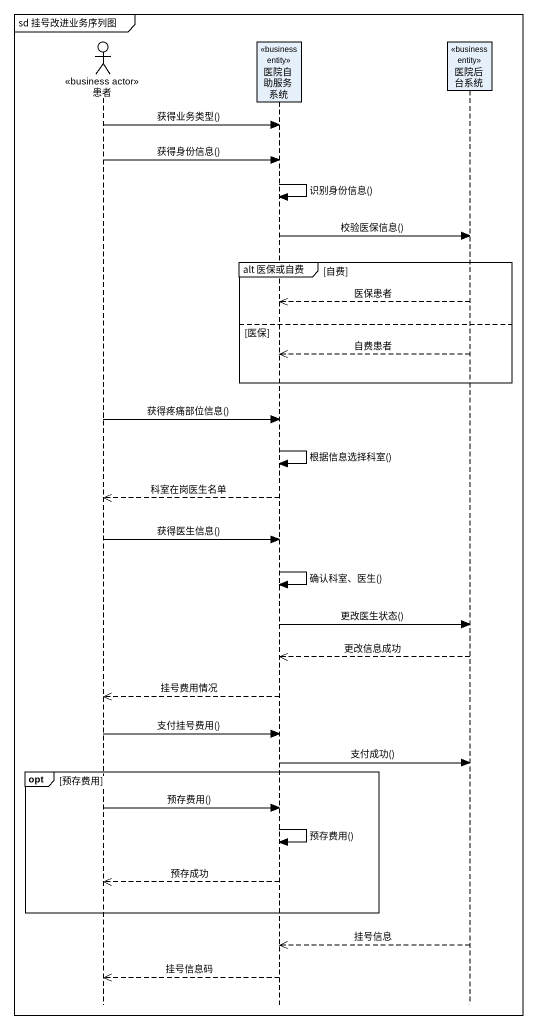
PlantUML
@startuml
mainframe sd 挂号改进业务序列图
hide footbox
actor 患者 <<business actor>>
participant 医院自助服务系统 <<business entity>>
participant 医院后台系统 <<business entity>>

患者 -> 医院自助服务系统 : 获得业务类型()
患者 -> 医院自助服务系统 : 获得身份信息()
医院自助服务系统 -> 医院自助服务系统 : 识别身份信息()
医院自助服务系统 -> 医院后台系统 : 校验医保信息()
group alt 医保或自费 [自费]
  医院后台系统 -->> 医院自助服务系统 : 医保患者
else 医保
  医院后台系统 -->> 医院自助服务系统 : 自费患者
end
患者 -> 医院自助服务系统 : 获得疼痛部位信息()
医院自助服务系统 -> 医院自助服务系统 : 根据信息选择科室()
医院自助服务系统 -->> 患者 : 科室在岗医生名单
患者 -> 医院自助服务系统 : 获得医生信息()
医院自助服务系统 -> 医院自助服务系统 : 确认科室、医生()
医院自助服务系统 -> 医院后台系统 : 更改医生状态()
医院后台系统 -->> 医院自助服务系统 : 更改信息成功
医院自助服务系统 -->> 患者 : 挂号费用情况
患者 -> 医院自助服务系统 : 支付挂号费用()
医院自助服务系统 -> 医院后台系统 : 支付成功()
opt 预存费用
  患者 -> 医院自助服务系统 : 预存费用()
  医院自助服务系统 -> 医院自助服务系统 : 预存费用()
  医院自助服务系统 -->> 患者 : 预存成功
end
医院后台系统 -->> 医院自助服务系统 : 挂号信息
医院自助服务系统 -->> 患者 : 挂号信息码
@enduml
